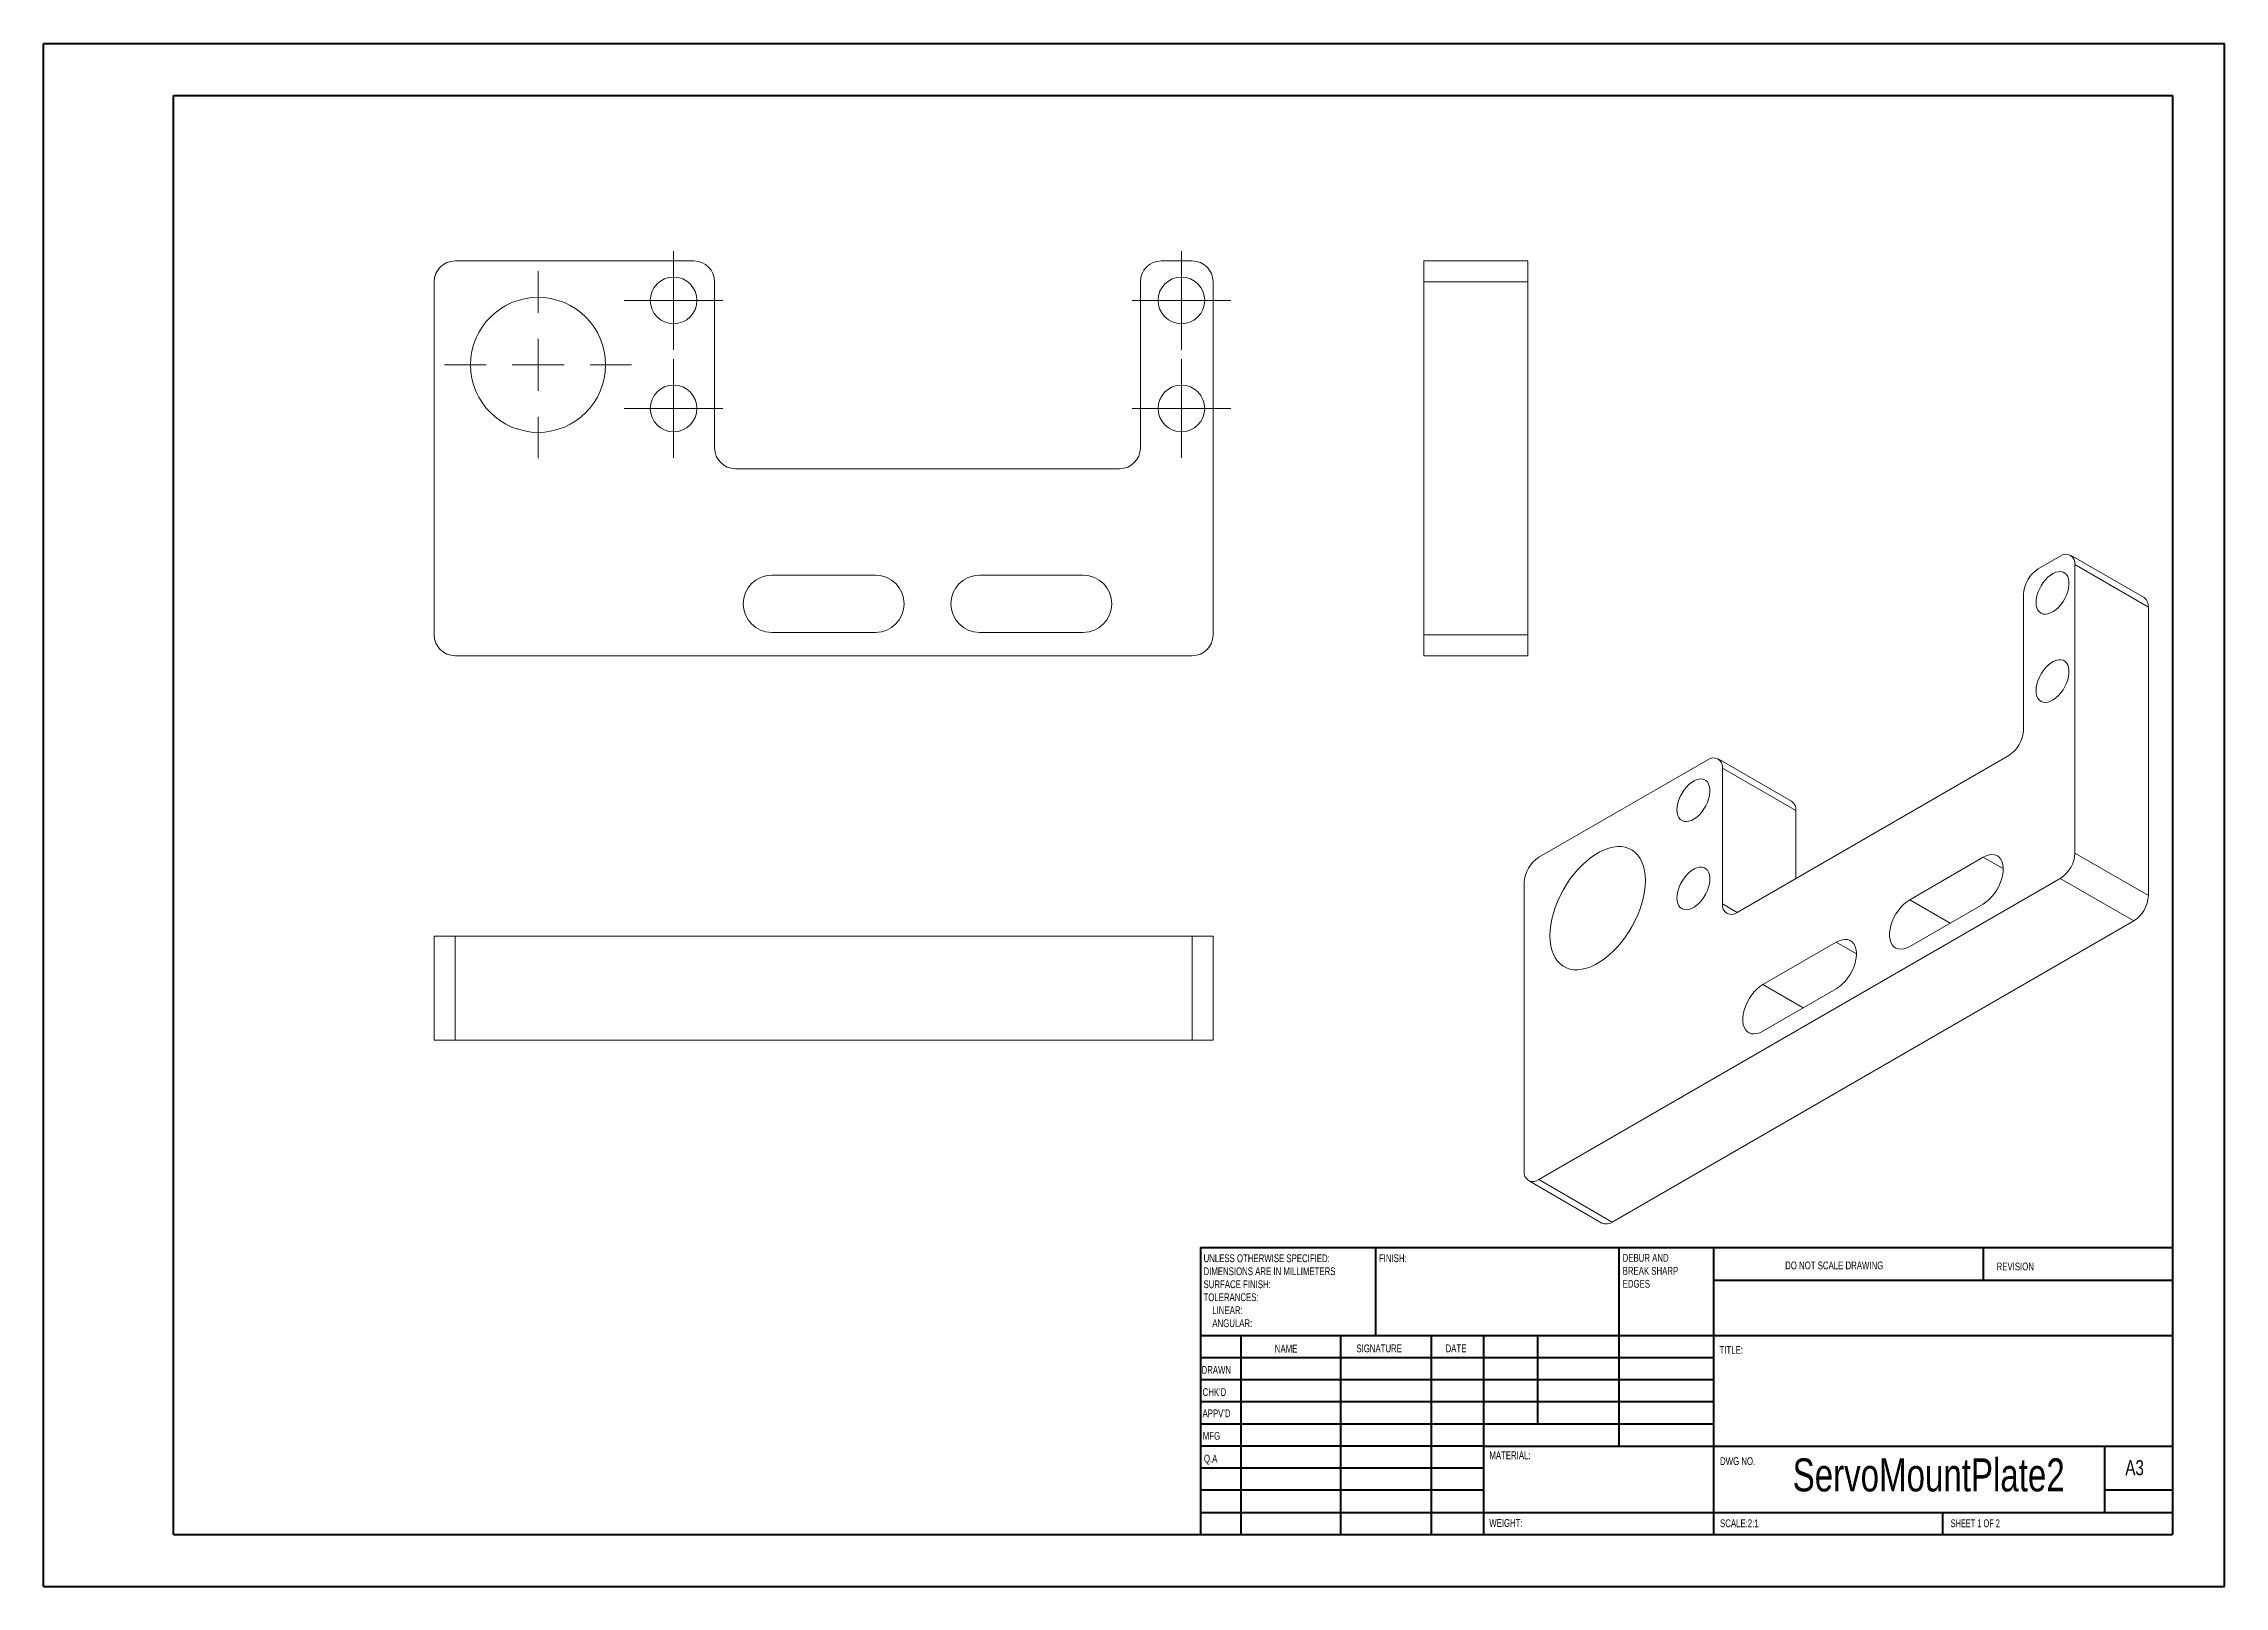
# Model space of a CAD drawing. Header units: millimetres. Extents: x 0 to 420, y 0 to 297.
import ezdxf

# ---------------------------------------------------------------- set-up
doc = ezdxf.new("R2010")
doc.units = ezdxf.units.MM
doc.styles.add('SLDTEXTSTYLE0', font='TXT', dxfattribs={"width": 0.75})
doc.styles.add('SLDTEXTSTYLE1', font='TXT', dxfattribs={"width": 0.6875})

# ---------------------------------------------------------------- blocks, each defined once
blk = doc.blocks.new('SW_NOTE_0')
at = {"color": 0, "linetype": 'Continuous', "lineweight": 0, "char_height": 1.5, "attachment_point": 1, "style": 'SLDTEXTSTYLE0'}
for s, insert in [('DEBUR AND', (0, 1.93)), ('BREAK SHARP', (0, -0.57)), ('EDGES', (0, -3.07))]:
    blk.add_mtext(s, dxfattribs=dict(at, insert=insert))
blk = doc.blocks.new('SW_NOTE_1')
at = {"color": 0, "linetype": 'Continuous', "lineweight": 0, "char_height": 1.5, "attachment_point": 1, "style": 'SLDTEXTSTYLE0'}
for s, insert in [('UNLESS OTHERWISE SPECIFIED:', (0, 1.93)), ('SURFACE FINISH:', (0, -3.07)), ('DIMENSIONS ARE IN MILLIMETERS', (0, -0.57)), ('TOLERANCES:', (0, -5.57)), ('LINEAR:', (1.69, -8.07)), ('ANGULAR:', (1.69, -10.57))]:
    blk.add_mtext(s, dxfattribs=dict(at, insert=insert))
blk = doc.blocks.new('SW_CENTERMARKSYMBOL_0')
at = {"color": 0, "linetype": 'Continuous', "lineweight": 0}
for p, q in [((0, 5), (0, 9.5)), ((0, 0), (0, 5)), ((-5, 0), (-9.5, 0)), ((0, 0), (-5, 0)), ((0, 0), (0, -5)), ((0, 0), (5, 0)), ((5, 0), (9.5, 0)), ((0, -5), (0, -9.5))]:
    blk.add_line(p, q, dxfattribs=at)
blk = doc.blocks.new('SW_CENTERMARKSYMBOL_1')
at = {"color": 0, "linetype": 'Continuous', "lineweight": 0}
for p, q in [((0, 5), (0, 9.5)), ((0, 0), (0, 5)), ((-5, 0), (-9.5, 0)), ((0, 0), (-5, 0)), ((0, 0), (0, -5)), ((0, 0), (5, 0)), ((5, 0), (9.5, 0)), ((0, -5), (0, -9.5))]:
    blk.add_line(p, q, dxfattribs=at)
blk = doc.blocks.new('SW_CENTERMARKSYMBOL_2')
at = {"color": 0, "linetype": 'Continuous', "lineweight": 0}
for p, q in [((0, 10), (0, 18)), ((0, 0), (0, 5)), ((-10, 0), (-18, 0)), ((0, 0), (-5, 0)), ((0, 0), (0, -5)), ((0, 0), (5, 0)), ((10, 0), (18, 0)), ((0, -10), (0, -18))]:
    blk.add_line(p, q, dxfattribs=at)
blk = doc.blocks.new('SW_CENTERMARKSYMBOL_3')
at = {"color": 0, "linetype": 'Continuous', "lineweight": 0}
for p, q in [((0, 5), (0, 9.5)), ((0, 0), (0, 5)), ((-5, 0), (-9.5, 0)), ((0, 0), (-5, 0)), ((0, 0), (0, -5)), ((0, 0), (5, 0)), ((5, 0), (9.5, 0)), ((0, -5), (0, -9.5))]:
    blk.add_line(p, q, dxfattribs=at)
blk = doc.blocks.new('SW_CENTERMARKSYMBOL_4')
at = {"color": 0, "linetype": 'Continuous', "lineweight": 0}
for p, q in [((0, 5), (0, 9.5)), ((0, 0), (0, 5)), ((-5, 0), (-9.5, 0)), ((0, 0), (-5, 0)), ((0, 0), (0, -5)), ((0, 0), (5, 0)), ((5, 0), (9.5, 0)), ((0, -5), (0, -9.5))]:
    blk.add_line(p, q, dxfattribs=at)

msp = doc.modelspace()

# ---------------------------------------------------------------- linework, layer by layer
at = {"color": 7, "linetype": 'Continuous', "lineweight": 40}
for p, q in [((0.08, 0.21), (0.08, 297.21)), ((0.08, 297.21), (420.08, 297.21)), ((420.08, 0.21), (420.08, 297.21)), ((25.08, 10.21), (25.08, 287.21)), ((25.08, 287.21), (410.08, 287.21)), ((410.08, 287.21), (410.08, 10.21)), ((222.88, 65.46), (410.08, 65.46)), ((222.88, 65.46), (222.88, 10.21)), ((256.68, 48.46), (256.68, 65.46)), ((303.48, 65.46), (303.48, 27.21)), ((321.68, 65.46), (321.68, 10.21)), ((373.68, 59.09), (373.68, 65.46)), ((410.08, 59.09), (321.68, 59.09)), ((410.08, 48.46), (222.88, 48.46)), ((230.68, 48.46), (230.68, 10.21)), ((249.87, 48.46), (249.87, 10.21)), ((267.28, 48.46), (267.28, 10.21)), ((277.48, 10.21), (277.48, 48.46)), ((287.88, 31.46), (287.88, 48.46)), ((321.68, 44.21), (222.88, 44.21)), ((321.68, 39.96), (222.88, 39.96)), ((321.68, 35.71), (222.88, 35.71)), ((321.68, 31.46), (222.88, 31.46)), ((277.48, 27.21), (222.88, 27.21)), ((277.48, 27.21), (410.08, 27.21)), ((397.08, 14.46), (397.08, 27.21)), ((277.48, 22.96), (222.88, 22.96)), ((277.48, 18.71), (222.88, 18.71)), ((410.08, 18.71), (397.08, 18.71)), ((222.88, 14.46), (410.08, 14.46)), ((365.88, 10.21), (365.88, 14.46)), ((25.08, 10.21), (410.08, 10.21)), ((0.08, 0.21), (420.08, 0.21))]:
    msp.add_line(p, q, dxfattribs=at)
at = {"color": 7, "linetype": 'Continuous', "lineweight": 15}
for p, q in [((125.31, 255.38), (79.31, 255.38)), ((221.31, 255.38), (215.31, 255.38)), ((265.93, 251.38), (265.93, 255.38)), ((265.93, 255.38), (285.93, 255.38)), ((285.93, 255.38), (285.93, 251.38)), ((75.31, 251.38), (75.31, 183.38)), ((129.31, 219.38), (129.31, 251.38)), ((211.31, 251.38), (211.31, 219.38)), ((225.31, 183.38), (225.31, 251.38)), ((285.93, 251.38), (265.93, 251.38)), ((265.93, 183.38), (265.93, 251.38)), ((285.93, 183.38), (285.93, 251.38)), ((207.31, 215.38), (133.31, 215.38)), ((388.47, 198.54), (384.22, 196.09)), ((404.61, 190.57), (390.47, 198.74)), ((160.31, 194.88), (140.31, 194.88)), ((200.31, 194.88), (180.31, 194.88)), ((391.3, 141.38), (391.3, 196.91)), ((405.44, 188.74), (391.3, 196.91)), ((381.4, 191.19), (381.4, 165.06)), ((405.44, 133.22), (405.44, 188.74)), ((140.31, 183.88), (160.31, 183.88)), ((180.31, 183.88), (200.31, 183.88)), ((265.93, 183.38), (285.93, 183.38)), ((265.93, 179.38), (265.93, 183.38)), ((285.93, 183.38), (285.93, 179.38)), ((79.31, 179.38), (221.31, 179.38)), ((285.93, 179.38), (265.93, 179.38)), ((378.57, 160.16), (326.24, 129.96)), ((320.59, 159.35), (288.06, 140.57)), ((336.73, 151.39), (322.59, 159.55)), ((323.41, 131.59), (323.41, 157.72)), ((337.56, 149.55), (323.41, 157.72)), ((337.56, 136.49), (337.56, 149.55)), ((373.62, 140.57), (359.48, 132.4)), ((391.3, 141.38), (405.44, 133.22)), ((285.23, 135.68), (285.23, 80.15)), ((288.06, 78.52), (388.47, 136.48)), ((402.61, 128.32), (388.47, 136.48)), ((359.48, 123.42), (373.62, 131.58)), ((302.2, 70.35), (402.61, 128.32)), ((75.31, 105.36), (75.31, 125.36)), ((75.31, 125.36), (79.31, 125.36)), ((79.31, 125.36), (79.31, 105.36)), ((79.31, 125.36), (221.31, 125.36)), ((221.31, 105.36), (221.31, 125.36)), ((221.31, 125.36), (225.31, 125.36)), ((225.31, 125.36), (225.31, 105.36)), ((345.33, 124.24), (331.19, 116.07)), ((331.19, 107.09), (345.33, 115.26)), ((79.31, 105.36), (75.31, 105.36)), ((79.31, 105.36), (221.31, 105.36)), ((225.31, 105.36), (221.31, 105.36)), ((286.06, 78.32), (300.2, 70.15)), ((288.06, 78.52), (302.2, 70.35))]:
    msp.add_line(p, q, dxfattribs=at)
at = {"color": 8, "linetype": 'Continuous', "lineweight": 15}
for p, q in [((377.51, 138.32), (373.62, 140.57)), ((323.41, 131.59), (326.24, 129.96)), ((367.26, 127.91), (359.48, 132.4)), ((349.22, 121.99), (345.33, 124.24)), ((338.97, 111.58), (331.19, 116.07))]:
    msp.add_line(p, q, dxfattribs=at)
at = {"color": 7, "linetype": 'Continuous', "lineweight": 15, "flags": 128}
for points in [[(383.8, 189.64), (383.84, 189.07), (383.96, 188.57), (384.17, 188.14), (384.44, 187.8), (384.78, 187.55), (385.18, 187.41), (385.62, 187.37), (386.1, 187.44), (386.6, 187.61), (387.11, 187.88), (387.62, 188.24), (388.11, 188.69), (388.57, 189.21), (389, 189.79), (389.36, 190.41), (389.67, 191.06), (389.91, 191.73), (390.07, 192.38), (390.15, 193.01), (390.15, 193.6), (390.07, 194.14), (389.91, 194.61), (389.67, 194.99), (389.36, 195.29), (389, 195.48), (388.57, 195.58), (388.11, 195.56), (387.62, 195.44), (387.11, 195.22), (386.6, 194.9), (386.1, 194.49), (385.62, 194.01), (385.18, 193.46), (384.78, 192.85), (384.44, 192.22), (384.17, 191.56), (383.96, 190.9), (383.84, 190.25), (383.8, 189.64)], [(383.8, 172.66), (383.84, 172.09), (383.96, 171.59), (384.17, 171.16), (384.44, 170.82), (384.78, 170.57), (385.18, 170.42), (385.62, 170.39), (386.1, 170.45), (386.6, 170.62), (387.11, 170.89), (387.62, 171.26), (388.11, 171.71), (388.57, 172.23), (389, 172.81), (389.36, 173.43), (389.67, 174.08), (389.91, 174.74), (390.07, 175.4), (390.15, 176.03), (390.15, 176.62), (390.07, 177.16), (389.91, 177.62), (389.67, 178.01), (389.36, 178.3), (389, 178.5), (388.57, 178.59), (388.11, 178.58), (387.62, 178.46), (387.11, 178.24), (386.6, 177.92), (386.1, 177.51), (385.62, 177.02), (385.18, 176.47), (384.78, 175.87), (384.44, 175.23), (384.17, 174.57), (383.96, 173.91), (383.84, 173.27), (383.8, 172.66)], [(314.65, 149.72), (314.69, 149.15), (314.81, 148.65), (315.01, 148.22), (315.28, 147.88), (315.62, 147.63), (316.02, 147.49), (316.46, 147.45), (316.94, 147.51), (317.44, 147.68), (317.96, 147.96), (318.46, 148.32), (318.96, 148.77), (319.42, 149.29), (319.84, 149.87), (320.21, 150.49), (320.52, 151.14), (320.75, 151.8), (320.92, 152.46), (321, 153.09), (321, 153.68), (320.92, 154.22), (320.75, 154.68), (320.52, 155.07), (320.21, 155.37), (319.84, 155.56), (319.42, 155.65), (318.96, 155.64), (318.46, 155.52), (317.96, 155.3), (317.44, 154.98), (316.94, 154.57), (316.46, 154.09), (316.02, 153.53), (315.62, 152.93), (315.28, 152.29), (315.01, 151.63), (314.81, 150.98), (314.69, 150.33), (314.65, 149.72)], [(290.18, 125.47), (290.22, 124.48), (290.35, 123.55), (290.55, 122.69), (290.84, 121.9), (291.2, 121.19), (291.64, 120.57), (292.15, 120.04), (292.72, 119.61), (293.35, 119.28), (294.04, 119.05), (294.78, 118.93), (295.55, 118.91), (296.37, 119.01), (297.2, 119.21), (298.06, 119.51), (298.93, 119.92), (299.81, 120.42), (300.68, 121.02), (301.54, 121.71), (302.38, 122.48), (303.19, 123.32), (303.97, 124.24), (304.7, 125.21), (305.39, 126.23), (306.02, 127.29), (306.6, 128.38), (307.11, 129.5), (307.54, 130.63), (307.91, 131.76), (308.19, 132.88), (308.4, 133.98), (308.52, 135.05), (308.56, 136.08), (308.52, 137.07), (308.4, 137.99), (308.19, 138.86), (307.91, 139.65), (307.54, 140.36), (307.11, 140.98), (306.6, 141.51), (306.02, 141.94), (305.39, 142.27), (304.7, 142.5), (303.97, 142.62), (303.19, 142.63), (302.38, 142.54), (301.54, 142.34), (300.68, 142.04), (299.81, 141.63), (298.93, 141.13), (298.06, 140.53), (297.2, 139.84), (296.37, 139.07), (295.55, 138.23), (294.78, 137.31), (294.04, 136.34), (293.35, 135.32), (292.72, 134.26), (292.15, 133.17), (291.64, 132.05), (291.2, 130.92), (290.84, 129.79), (290.55, 128.67), (290.35, 127.57), (290.22, 126.5), (290.18, 125.47)], [(314.65, 132.73), (314.69, 132.17), (314.81, 131.66), (315.01, 131.24), (315.28, 130.89), (315.62, 130.65), (316.02, 130.5), (316.46, 130.46), (316.94, 130.53), (317.44, 130.7), (317.96, 130.97), (318.46, 131.34), (318.96, 131.79), (319.42, 132.31), (319.84, 132.89), (320.21, 133.51), (320.52, 134.16), (320.75, 134.82), (320.92, 135.47), (321, 136.11), (321, 136.7), (320.92, 137.23), (320.75, 137.7), (320.52, 138.09), (320.21, 138.38), (319.84, 138.58), (319.42, 138.67), (318.96, 138.66), (318.46, 138.54), (317.96, 138.32), (317.44, 138), (316.94, 137.59), (316.46, 137.1), (316.02, 136.55), (315.62, 135.95), (315.28, 135.31), (315.01, 134.65), (314.81, 133.99), (314.69, 133.35), (314.65, 132.73)], [(373.62, 131.58), (374.2, 131.97), (374.76, 132.45), (375.31, 133), (375.81, 133.63), (376.26, 134.31), (376.66, 135.03), (376.99, 135.77), (377.24, 136.52), (377.41, 137.26), (377.5, 137.98), (377.5, 138.65), (377.41, 139.26), (377.24, 139.81), (376.99, 140.27), (376.66, 140.63), (376.26, 140.89), (375.81, 141.05), (375.31, 141.1), (374.76, 141.03), (374.2, 140.85), (373.62, 140.57)], [(359.48, 132.4), (358.9, 132.02), (358.33, 131.54), (357.79, 130.98), (357.29, 130.36), (356.83, 129.68), (356.44, 128.96), (356.11, 128.21), (355.86, 127.46), (355.68, 126.72), (355.6, 126.01), (355.6, 125.34), (355.68, 124.72), (355.86, 124.18), (356.11, 123.72), (356.44, 123.36), (356.83, 123.09), (357.29, 122.94), (357.79, 122.89), (358.33, 122.96), (358.9, 123.14), (359.48, 123.42)], [(345.33, 115.26), (345.91, 115.64), (346.48, 116.12), (347.02, 116.67), (347.52, 117.3), (347.98, 117.98), (348.37, 118.7), (348.7, 119.45), (348.95, 120.2), (349.13, 120.94), (349.21, 121.65), (349.21, 122.32), (349.13, 122.94), (348.95, 123.48), (348.7, 123.94), (348.37, 124.3), (347.98, 124.57), (347.52, 124.72), (347.02, 124.77), (346.48, 124.7), (345.91, 124.52), (345.33, 124.24)], [(331.19, 116.07), (330.61, 115.69), (330.05, 115.21), (329.5, 114.66), (329, 114.03), (328.55, 113.35), (328.15, 112.63), (327.82, 111.88), (327.57, 111.13), (327.4, 110.39), (327.31, 109.68), (327.31, 109.01), (327.4, 108.39), (327.57, 107.85), (327.82, 107.39), (328.15, 107.03), (328.55, 106.76), (329, 106.61), (329.5, 106.56), (330.05, 106.63), (330.61, 106.81), (331.19, 107.09)]]:
    msp.add_lwpolyline(points, dxfattribs=at)
at = {"color": 7, "linetype": 'Continuous', "lineweight": 15}
for centre, radius in [((121.41, 247.78), 4.5), ((219.21, 247.78), 4.5), ((95.31, 235.38), 13), ((121.41, 226.98), 4.5), ((219.21, 226.98), 4.5)]:
    msp.add_circle(centre, radius, dxfattribs=at)
for centre, radius, start, end in [((79.31, 251.38), 4, 90, 180), ((125.31, 251.38), 4, 0, 90), ((215.31, 251.38), 4, 90, 180), ((221.31, 251.38), 4, 0, 90), ((133.31, 219.38), 4, 180, 270), ((207.31, 219.38), 4, 270, 0), ((389.56, 197.17), 1.75, 351.3147, 128.6746), ((140.31, 189.38), 5.5, 90, 270), ((160.31, 189.38), 5.5, 270, 90), ((180.31, 189.38), 5.5, 90, 270), ((200.31, 189.38), 5.5, 270, 90), ((387.51, 190.93), 6.12, 122.4764, 177.5236), ((403.44, 188.94), 2.01, 354.3375, 54.3504), ((79.31, 183.38), 4, 180, 270), ((221.31, 183.38), 4, 270, 0), ((375.28, 165.33), 6.12, 302.4763, 357.5237), ((321.68, 157.98), 1.75, 351.3147, 128.6746), ((335.56, 149.75), 2.01, 354.3375, 54.3504), ((291.34, 135.41), 6.12, 122.4764, 177.5236), ((385.18, 141.65), 6.12, 302.4765, 357.5235), ((325.15, 131.32), 1.75, 171.315, 308.6742), ((399.32, 133.48), 6.12, 302.4764, 357.5236), ((286.96, 79.89), 1.75, 171.3148, 308.6745), ((301.03, 71.93), 1.96, 244.7818, 306.5288)]:
    msp.add_arc(centre, radius, start, end, dxfattribs=at)

# ---------------------------------------------------------------- block references
at = {"color": 7, "linetype": 'Continuous', "lineweight": 0}
for name, p in [('SW_CENTERMARKSYMBOL_1', (121.41, 247.78)), ('SW_CENTERMARKSYMBOL_3', (219.21, 247.78)), ('SW_CENTERMARKSYMBOL_2', (95.31, 235.38)), ('SW_CENTERMARKSYMBOL_0', (121.41, 226.98)), ('SW_CENTERMARKSYMBOL_4', (219.21, 226.98)), ('SW_NOTE_1', (223.47, 62.2)), ('SW_NOTE_0', (304.19, 62.28))]:
    msp.add_blockref(name, p, dxfattribs=at)

# ---------------------------------------------------------------- texts
for s, insert, char_height, attachment_point, style in [('FINISH:', (257.25, 64.13), 1.5, 1, 'SLDTEXTSTYLE0'), ('DO NOT SCALE DRAWING', (335.49, 62.75), 1.5, 1, 'SLDTEXTSTYLE0'), ('REVISION', (376.21, 62.55), 1.5, 1, 'SLDTEXTSTYLE0'), ('NAME', (237.2, 46.72), 1.5, 1, 'SLDTEXTSTYLE0'), ('SIGNATURE', (252.91, 46.78), 1.5, 1, 'SLDTEXTSTYLE0'), ('DATE', (270.09, 46.79), 1.5, 1, 'SLDTEXTSTYLE0'), ('TITLE:', (322.84, 46.49), 1.5, 1, 'SLDTEXTSTYLE0'), ('DRAWN', (223.09, 42.64), 1.5, 1, 'SLDTEXTSTYLE0'), ("CHK'D", (223.29, 38.37), 1.5, 1, 'SLDTEXTSTYLE0'), ("APPV'D", (223.28, 34.28), 1.5, 1, 'SLDTEXTSTYLE0'), ('MFG', (223.33, 29.95), 1.5, 1, 'SLDTEXTSTYLE0'), ('Q.A', (223.55, 25.56), 1.5, 1, 'SLDTEXTSTYLE0'), ('MATERIAL:', (278.52, 26.2), 1.5, 1, 'SLDTEXTSTYLE0'), ('DWG NO.', (322.95, 25.08), 1.5, 1, 'SLDTEXTSTYLE0'), ('ServoMountPlate2', (363.13, 24.85), 6.35, 2, 'SLDTEXTSTYLE0'), ('A3', (401, 24.52), 2.91, 1, 'SLDTEXTSTYLE0'), ('WEIGHT:', (278.5, 13.16), 1.499, 1, 'SLDTEXTSTYLE0'), ('SCALE:2:1', (322.95, 13.11), 1.5, 1, 'SLDTEXTSTYLE0'), ('SHEET 1 OF 2', (367.36, 13.11), 1.5, 1, 'SLDTEXTSTYLE1')]:
    msp.add_mtext(s, dxfattribs=dict(at, insert=insert, char_height=char_height, attachment_point=attachment_point, style=style))

doc.saveas('drawing.dxf')
